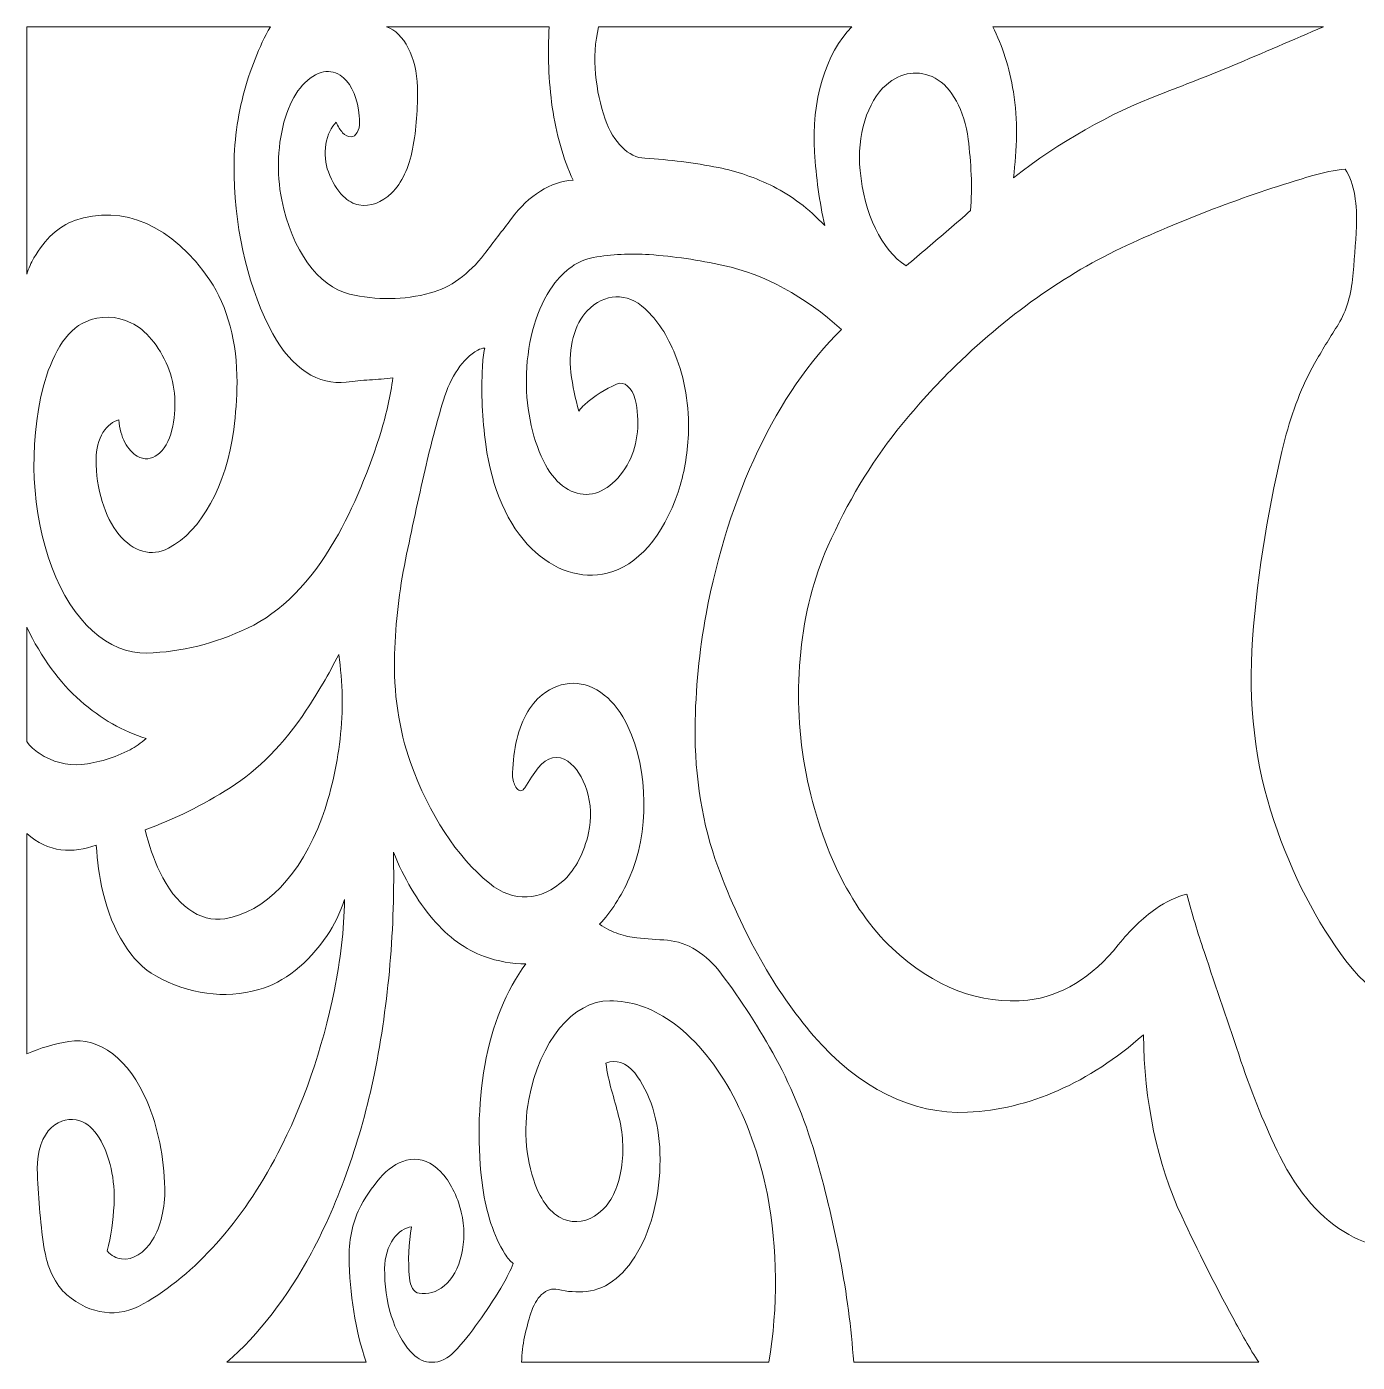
# Model space of a CAD drawing. Header units: millimetres. Extents: x -1200 to 1200, y -590 to 590.
# Drawn here: x -1200 to -24, y -590 to 590 of the extents above; entities that cross this region are included whole.
import ezdxf

# ---------------------------------------------------------------- set-up
doc = ezdxf.new("R2010")
doc.units = ezdxf.units.MM
doc.header["$MEASUREMENT"] = 0
doc.layers.add('Layer 1', color=7, linetype='Continuous')

msp = doc.modelspace()

# ---------------------------------------------------------------- linework, layer by layer
at = {"layer": 'Layer 1', "color": 250, "lineweight": 20}
for points, knots in [([(-984.694, 589.9686), (-994.7218, 572.2341), (-1002.8297, 551.7601), (-1008.6834, 529.4256), (-1014.5636, 506.9652), (-1017.3117, 482.5919), (-1016.735, 458.1023), (-1015.4987, 406.2816), (-1003.3616, 356.8978), (-982.4445, 318.589), (-965.9494, 288.3684), (-942.0183, 272.6186), (-917.6077, 275.9874), (-910.7399, 276.9319), (-903.8568, 277.5945), (-896.9737, 277.929), (-890.1002, 278.3097), (-883.2172, 278.8576), (-876.3369, 279.6206), (-878.6055, 263.9298), (-881.9579, 248.7167), (-886.3026, 234.3177), (-897.1272, 198.406), (-911.0754, 165.339), (-927.6841, 136.251), (-948.7507, 99.3151), (-975.388, 72.4953), (-1004.7638, 58.617), (-1033.7544, 44.9012), (-1063.6888, 37.5042), (-1093.8033, 36.5947), (-1127.8145, 35.561), (-1159.6858, 64.3719), (-1177.8081, 112.4495), (-1195.7683, 160.1592), (-1198.6431, 219.5698), (-1185.5481, 271.4797), (-1181.9974, 284.9789), (-1176.9711, 297.2627), (-1170.7258, 307.6383), (-1164.4108, 318.1302), (-1156.5335, 325.634), (-1147.9166, 329.315), (-1134.7776, 334.9456), (-1120.981, 334.627), (-1107.9469, 328.4214), (-1094.7527, 322.1266), (-1083.2495, 308.4522), (-1075.3846, 289.6697), (-1068.5216, 273.278), (-1067.1232, 252.1604), (-1071.6833, 233.671), (-1076.619, 213.5553), (-1090.1363, 203.4154), (-1102.4212, 210.5337), (-1106.56, 213.044), (-1110.2871, 217.206), (-1113.2353, 222.663), (-1116.2303, 228.1519), (-1118.0909, 235.1141), (-1118.5675, 242.5095), (-1123.8483, 241.4774), (-1128.7801, 237.6355), (-1132.633, 231.5382), (-1136.5449, 225.3278), (-1138.762, 216.7202), (-1138.7516, 207.7033), (-1138.7067, 181.4982), (-1131.2146, 156.9035), (-1118.5513, 141.4276), (-1105.9233, 125.9598), (-1089.7313, 121.398), (-1074.7679, 129.2187), (-1045.6561, 144.4285), (-1023.639, 184.4609), (-1017.0553, 234.2396), (-1015.2452, 247.8662), (-1014.2748, 261.762), (-1014.1671, 275.7214), (-1013.8888, 310.2505), (-1022.6563, 343.2378), (-1038.162, 366.0374), (-1070.8912, 414.1342), (-1115.2285, 433.6303), (-1157.8843, 418.6705), (-1171.5017, 413.8793), (-1183.9429, 402.3935), (-1193.6008, 385.653), (-1196.08, 381.354), (-1198.24, 376.5723), (-1200.0501, 371.4227), (-1200.0501, 371.4227), (-1200.0501, 589.9686), (-1200.0501, 589.9686), (-1200.0501, 589.9686), (-984.694, 589.9686), (-984.694, 589.9686)], [0, 0, 0, 0, 0.03125, 0.03125, 0.03125, 0.0625, 0.0625, 0.0625, 0.09375, 0.09375, 0.09375, 0.125, 0.125, 0.125, 0.15625, 0.15625, 0.15625, 0.1875, 0.1875, 0.1875, 0.21875, 0.21875, 0.21875, 0.25, 0.25, 0.25, 0.28125, 0.28125, 0.28125, 0.3125, 0.3125, 0.3125, 0.34375, 0.34375, 0.34375, 0.375, 0.375, 0.375, 0.40625, 0.40625, 0.40625, 0.4375, 0.4375, 0.4375, 0.46875, 0.46875, 0.46875, 0.5, 0.5, 0.5, 0.53125, 0.53125, 0.53125, 0.5625, 0.5625, 0.5625, 0.59375, 0.59375, 0.59375, 0.625, 0.625, 0.625, 0.65625, 0.65625, 0.65625, 0.6875, 0.6875, 0.6875, 0.71875, 0.71875, 0.71875, 0.75, 0.75, 0.75, 0.78125, 0.78125, 0.78125, 0.8125, 0.8125, 0.8125, 0.84375, 0.84375, 0.84375, 0.875, 0.875, 0.875, 0.90625, 0.90625, 0.90625, 0.9375, 0.9375, 0.9375, 0.96875, 0.96875, 0.96875, 1, 1, 1, 1]), ([(-881.9303, 589.9686), (-881.9303, 589.9686), (-738.2904, 589.9686), (-738.2904, 589.9686), (-739.724, 566.1321), (-738.788, 542.0885), (-735.527, 518.8015), (-732.2451, 495.3679), (-725.974, 473.4205), (-717.1255, 454.4277), (-737.0264, 453.0961), (-756.1362, 441.1898), (-771.6963, 420.4146), (-779.5707, 409.8973), (-787.4794, 399.5073), (-795.452, 389.2018), (-809.363, 371.2045), (-825.7619, 359.3253), (-843.1464, 354.7268), (-866.864, 348.4001), (-891.0401, 348.0895), (-914.8224, 353.8046), (-942.5463, 360.4673), (-965.6805, 392.6709), (-974.654, 437.0261), (-979.5001, 461.0379), (-978.3362, 487.3274), (-971.4264, 509.9215), (-965.1057, 530.5326), (-953.4386, 545.1706), (-939.8201, 549.4999), (-934.1639, 551.3077), (-928.315, 550.4444), (-922.9189, 547.0422), (-914.9111, 541.8432), (-908.9107, 530.4402), (-906.8241, 516.5126), (-906.2961, 512.9526), (-905.9748, 509.3258), (-905.8452, 505.6703), (-905.7508, 502.3062), (-906.4791, 498.9932), (-907.8746, 496.5243), (-909.2662, 494.0746), (-911.2164, 492.6649), (-913.2344, 492.6585), (-915.9167, 492.6506), (-918.5505, 493.9233), (-920.8124, 496.3348), (-923.0581, 498.7128), (-924.9655, 501.8666), (-926.4086, 505.6034), (-930.9554, 501.5257), (-934.3002, 494.4839), (-935.6195, 486.1598), (-936.9491, 477.8039), (-936.1685, 468.9574), (-933.4252, 461.64), (-930.1451, 452.8524), (-925.6336, 445.4904), (-920.3138, 440.1991), (-916.0798, 435.9876), (-911.3519, 433.3738), (-906.4476, 432.5185), (-896.359, 430.7553), (-886.2102, 434.441), (-877.4674, 443.055), (-868.6541, 451.7215), (-862.0808, 465.5488), (-859.0068, 481.8624), (-855.682, 499.5761), (-854.2236, 518.1325), (-854.7078, 536.6809), (-855.4075, 562.7888), (-866.6171, 584.7394), (-881.9341, 589.9686)], [0, 0, 0, 0, 0.04, 0.04, 0.04, 0.08, 0.08, 0.08, 0.12, 0.12, 0.12, 0.16, 0.16, 0.16, 0.2, 0.2, 0.2, 0.24, 0.24, 0.24, 0.28, 0.28, 0.28, 0.32, 0.32, 0.32, 0.36, 0.36, 0.36, 0.4, 0.4, 0.4, 0.44, 0.44, 0.44, 0.48, 0.48, 0.48, 0.52, 0.52, 0.52, 0.56, 0.56, 0.56, 0.6, 0.6, 0.6, 0.64, 0.64, 0.64, 0.68, 0.68, 0.68, 0.72, 0.72, 0.72, 0.76, 0.76, 0.76, 0.8, 0.8, 0.8, 0.84, 0.84, 0.84, 0.88, 0.88, 0.88, 0.92, 0.92, 0.92, 0.96, 0.96, 0.96, 1, 1, 1, 1]), ([(-694.6499, 589.9686), (-694.6499, 589.9686), (-470.6884, 589.9686), (-470.6884, 589.9686), (-493.8445, 567.0655), (-506.8081, 523.6835), (-503.8179, 479.0177), (-502.3423, 456.9061), (-499.3074, 435.1833), (-494.7768, 414.2791), (-508.8517, 429.1465), (-524.0887, 440.7374), (-540.0558, 448.6681), (-555.9743, 456.586), (-572.2635, 462.2325), (-588.7615, 465.5026), (-610.3382, 469.7729), (-632.0226, 472.5285), (-653.7366, 473.6897), (-668.1909, 474.4797), (-681.3995, 487.5727), (-688.7391, 508.3828), (-693.0533, 520.5759), (-695.9482, 534.0384), (-697.2988, 548.0281), (-698.6533, 562.1532), (-697.7411, 576.6192), (-694.6499, 589.9686)], [0, 0, 0, 0, 0.111111111, 0.111111111, 0.111111111, 0.222222222, 0.222222222, 0.222222222, 0.333333333, 0.333333333, 0.333333333, 0.444444444, 0.444444444, 0.444444444, 0.555555556, 0.555555556, 0.555555556, 0.666666667, 0.666666667, 0.666666667, 0.777777778, 0.777777778, 0.777777778, 0.888888889, 0.888888889, 0.888888889, 1, 1, 1, 1]), ([(-53.9246, 589.9686), (-53.9246, 589.9686), (-346.2002, 589.9686), (-346.2002, 589.9686), (-337.7043, 573.2409), (-331.4933, 553.6094), (-328.0102, 532.4599), (-326.0733, 520.0678), (-325.1706, 507.2758), (-325.306, 494.46), (-325.4432, 481.6697), (-326.3583, 468.9319), (-328.0102, 456.4474), (-286.5421, 488.5268), (-243.1638, 513.2091), (-198.6082, 530.1328), (-177.2623, 538.245), (-155.9439, 546.6233), (-134.6665, 555.2722), (-107.7318, 566.7915), (-80.8144, 578.3427), (-53.9188, 589.9686)], [0, 0, 0, 0, 0.142857143, 0.142857143, 0.142857143, 0.285714286, 0.285714286, 0.285714286, 0.428571429, 0.428571429, 0.428571429, 0.571428571, 0.571428571, 0.571428571, 0.714285714, 0.714285714, 0.714285714, 0.857142857, 0.857142857, 0.857142857, 1, 1, 1, 1]), ([(-422.8309, 378.686), (-444.3981, 392.5817), (-459.9038, 424.6961), (-463.4898, 462.876), (-466.3923, 493.6429), (-457.1453, 524.1056), (-440.5844, 538.4378), (-427.1843, 550.008), (-411.5679, 552.1965), (-397.2012, 544.5112), (-382.3846, 536.5901), (-371.2446, 516.0124), (-367.9713, 490.591), (-366.6416, 480.2553), (-365.7399, 469.757), (-365.3024, 459.1839), (-364.8581, 448.6155), (-365.0517, 437.9882), (-365.8552, 427.482), (-372.2503, 421.8848), (-378.6662, 416.3466), (-385.0813, 410.8052), (-397.6407, 400.0186), (-410.2182, 389.3101), (-422.8233, 378.6892)], [0, 0, 0, 0, 0.125, 0.125, 0.125, 0.25, 0.25, 0.25, 0.375, 0.375, 0.375, 0.5, 0.5, 0.5, 0.625, 0.625, 0.625, 0.75, 0.75, 0.75, 0.875, 0.875, 0.875, 1, 1, 1, 1]), ([(192.6297, -235.9717), (190.0581, -256.2291), (186.0488, -275.8797), (180.7129, -294.5619), (166.962, -342.6379), (148.0542, -386.1012), (124.94, -422.7918), (92.6198, -474.0949), (48.2759, -498.7581), (3.9929, -490.1154), (-8.1194, -487.7453), (-20.063, -483.3858), (-31.6702, -477.091), (-55.4249, -464.1859), (-76.4992, -440.2251), (-92.4015, -408.0184), (-105.3612, -381.748), (-116.8988, -353.5885), (-126.8645, -323.8713), (-137.6967, -291.5754), (-148.5727, -259.3272), (-159.4945, -227.0964), (-165.0736, -210.6442), (-170.1199, -193.6966), (-174.5933, -176.3301), (-184.0538, -178.7193), (-193.2799, -183.0725), (-202.0903, -189.2606), (-213.8519, -197.6723), (-224.9853, -208.3554), (-235.2503, -221.109), (-258.4951, -249.9741), (-286.2399, -266.9631), (-315.1325, -270.0564), (-356.9809, -274.537), (-398.7254, -258.5849), (-435.2455, -224.1482), (-472.3403, -189.2097), (-499.965, -131.6308), (-512.3176, -63.5267), (-524.4003, 3.0053), (-516.831, 75.2428), (-491.9334, 130.9581), (-474.6375, 169.7034), (-454.1017, 204.0668), (-430.9551, 233.0737), (-415.5771, 252.3292), (-399.5776, 270.1784), (-383.0376, 286.5526), (-334.472, 334.5856), (-282.2879, 371.6298), (-227.8925, 396.7007), (-173.6972, 421.6746), (-118.81, 442.2793), (-63.4194, 458.4193), (-53.9027, 461.1924), (-44.2991, 463.1357), (-34.6555, 464.241), (-30.5606, 457.9988), (-27.6429, 449.885), (-26.2645, 440.8951), (-24.8996, 432.055), (-24.423, 422.8867), (-24.8318, 413.7742), (-25.542, 398.0244), (-26.7106, 382.3367), (-28.3253, 366.7653), (-29.9916, 350.7989), (-34.7767, 336.1848), (-41.9151, 325.1912), (-48.7915, 314.6387), (-55.4249, 303.6722), (-61.8285, 292.3441), (-72.8742, 272.746), (-81.7371, 250.0404), (-88.0044, 225.2768), (-102.2652, 168.9229), (-111.8821, 109.6063), (-116.5947, 48.9263), (-120.8908, -6.5086), (-114.3185, -62.7892), (-97.8262, -111.4355), (-81.6094, -159.2949), (-59.9565, -201.3676), (-34.0475, -235.3043), (-5.2255, -273.062), (31.4347, -289.8455), (67.7365, -281.8958), (101.0003, -274.6134), (133.9888, -264.0435), (166.5082, -250.1923), (175.3825, -246.4173), (184.1129, -241.6659), (192.6297, -235.9717)], [0, 0, 0, 0, 0.032258065, 0.032258065, 0.032258065, 0.064516129, 0.064516129, 0.064516129, 0.096774194, 0.096774194, 0.096774194, 0.129032258, 0.129032258, 0.129032258, 0.161290323, 0.161290323, 0.161290323, 0.193548387, 0.193548387, 0.193548387, 0.225806452, 0.225806452, 0.225806452, 0.258064516, 0.258064516, 0.258064516, 0.290322581, 0.290322581, 0.290322581, 0.322580645, 0.322580645, 0.322580645, 0.35483871, 0.35483871, 0.35483871, 0.387096774, 0.387096774, 0.387096774, 0.419354839, 0.419354839, 0.419354839, 0.451612903, 0.451612903, 0.451612903, 0.483870968, 0.483870968, 0.483870968, 0.516129032, 0.516129032, 0.516129032, 0.548387097, 0.548387097, 0.548387097, 0.580645161, 0.580645161, 0.580645161, 0.612903226, 0.612903226, 0.612903226, 0.64516129, 0.64516129, 0.64516129, 0.677419355, 0.677419355, 0.677419355, 0.709677419, 0.709677419, 0.709677419, 0.741935484, 0.741935484, 0.741935484, 0.774193548, 0.774193548, 0.774193548, 0.806451613, 0.806451613, 0.806451613, 0.838709677, 0.838709677, 0.838709677, 0.870967742, 0.870967742, 0.870967742, 0.903225806, 0.903225806, 0.903225806, 0.935483871, 0.935483871, 0.935483871, 0.967741935, 0.967741935, 0.967741935, 1, 1, 1, 1]), ([(-111.0891, -590.0266), (-111.0891, -590.0266), (-469.127, -590.0266), (-469.127, -590.0266), (-471.3746, -559.1976), (-475.3553, -528.7747), (-481.0125, -499.1945), (-486.6927, -469.6509), (-493.4909, -440.7444), (-501.3948, -412.6535), (-510.7238, -379.4368), (-523.0268, -348.7846), (-537.8719, -321.7433), (-552.6542, -294.8104), (-568.6938, -269.8604), (-585.8304, -247.1452), (-599.506, -229.0318), (-616.2385, -218.5462), (-633.6745, -217.1843), (-642.749, -216.4819), (-651.8244, -215.7269), (-660.8941, -214.913), (-666.2768, -214.4288), (-671.6443, -213.2947), (-676.9479, -211.5044), (-682.6862, -209.5404), (-688.3197, -206.6988), (-693.7482, -203.0162), (-683.6118, -192.2838), (-674.7375, -178.5282), (-667.5513, -162.4184), (-649.7093, -122.3686), (-650.1735, -67.3415), (-668.7209, -28.1837), (-674.3086, -16.3904), (-681.4338, -6.9195), (-689.5636, -0.4941), (-706.9844, 13.2424), (-727.1284, 13.3204), (-744.5672, -0.3332), (-755.407, -8.8134), (-763.7113, -24.2606), (-767.6137, -43.1577), (-769.5782, -52.7178), (-770.643, -62.7255), (-770.766, -72.824), (-770.1311, -76.7869), (-768.8033, -80.3261), (-766.9379, -82.9702), (-764.8284, -85.9663), (-761.6972, -85.7306), (-759.7689, -82.3873), (-756.0733, -75.9937), (-752.0955, -70.0812), (-747.8758, -64.6943), (-740.3845, -55.1485), (-730.395, -52.9934), (-721.6951, -59.0477), (-714.5842, -64.1814), (-708.6992, -73.1442), (-705.0188, -84.536), (-701.2422, -96.1222), (-700.6847, -109.8841), (-703.4651, -122.2029), (-707.4638, -139.8212), (-715.0341, -154.5452), (-724.875, -163.7405), (-745.3231, -182.8368), (-770.094, -183.9597), (-791.1502, -166.8194), (-820.0417, -143.2776), (-844.2369, -106.1952), (-860.7844, -60.1419), (-871.1296, -31.3677), (-876.0557, 1.9572), (-874.9424, 35.4638), (-873.9939, 63.8909), (-870.7311, 91.9483), (-865.2616, 118.8845), (-859.816, 145.6996), (-854.032, 172.3522), (-847.9315, 198.7707), (-843.0987, 219.6526), (-837.6922, 240.1362), (-831.6861, 260.1548), (-825.4683, 280.9299), (-814.577, 296.7657), (-801.4048, 304.2217), (-799.4221, 305.3287), (-797.3365, 305.926), (-795.2337, 305.9483), (-796.3632, 300.5853), (-797.0696, 294.9818), (-797.3365, 289.3034), (-798.3983, 266.4321), (-797.4022, 243.4047), (-794.3863, 221.0128), (-789.1771, 182.2469), (-774.532, 148.9107), (-753.9743, 128.9734), (-733.7179, 109.3164), (-710.0994, 101.647), (-686.9185, 107.1662), (-660.5157, 113.461), (-637.4034, 139.9129), (-624.3608, 178.7793), (-619.1058, 194.4223), (-616.0059, 211.7904), (-615.251, 229.681), (-614.4027, 254.65), (-618.47, 279.3928), (-626.8363, 300.1425), (-633.6726, 317.1028), (-642.8396, 331.04), (-653.5726, 340.8358), (-669.6188, 355.4356), (-689.0717, 354.73), (-704.6986, 338.9117), (-715.8806, 327.6059), (-721.6045, 305.8368), (-719.0185, 284.4389), (-717.5897, 272.6186), (-715.2314, 261.1853), (-712.0173, 250.4004), (-710.5341, 252.4981), (-708.9117, 254.3203), (-707.1854, 255.8287), (-698.1377, 263.7514), (-688.5742, 269.9315), (-678.6866, 274.2067), (-671.957, 277.1502), (-664.9329, 271.2901), (-662.2782, 260.51), (-657.74, 242.1161), (-659.8151, 220.9874), (-667.6523, 205.9798), (-677.2025, 187.6544), (-690.9887, 177.0271), (-705.5364, 176.7595), (-720.1661, 176.5031), (-734.0839, 187.3661), (-743.3366, 206.2888), (-753.9429, 227.9862), (-759.297, 255.5945), (-758.3286, 283.574), (-757.2781, 313.5715), (-748.8966, 341.5478), (-735.1734, 360.9547), (-724.9712, 375.0639), (-712.4939, 383.7926), (-699.3225, 386.0783), (-682.9398, 388.9151), (-666.4522, 389.7449), (-649.9895, 388.5965), (-628.0401, 387.0722), (-606.147, 383.8754), (-584.3663, 379.0571), (-547.7862, 370.9847), (-512.37, 351.8183), (-479.8982, 322.5248), (-537.0666, 266.3636), (-579.707, 176.7882), (-599.5699, 71.0633), (-605.6923, 38.4471), (-608.978, 4.5583), (-609.3192, -29.6156), (-609.7511, -72.7348), (-602.8155, -115.1372), (-589.2972, -151.874), (-567.5499, -210.9978), (-538.7136, -261.9091), (-504.6004, -301.4572), (-464.7213, -347.692), (-417.0727, -371.4043), (-368.5528, -369.1329), (-314.2507, -366.5844), (-261.0678, -343.1636), (-213.0712, -300.656), (-212.6232, -358.8799), (-200.751, -415.202), (-179.2688, -461.0162), (-164.8306, -491.7815), (-149.7518, -521.6532), (-134.0421, -550.6027), (-130.3532, -557.3818), (-126.6281, -564.1369), (-122.8782, -570.822), (-119.1303, -577.5245), (-115.1954, -583.9261), (-111.0891, -590.0266)], [0, 0, 0, 0, 0.015873016, 0.015873016, 0.015873016, 0.031746032, 0.031746032, 0.031746032, 0.047619048, 0.047619048, 0.047619048, 0.063492063, 0.063492063, 0.063492063, 0.079365079, 0.079365079, 0.079365079, 0.095238095, 0.095238095, 0.095238095, 0.111111111, 0.111111111, 0.111111111, 0.126984127, 0.126984127, 0.126984127, 0.142857143, 0.142857143, 0.142857143, 0.158730159, 0.158730159, 0.158730159, 0.174603175, 0.174603175, 0.174603175, 0.19047619, 0.19047619, 0.19047619, 0.206349206, 0.206349206, 0.206349206, 0.222222222, 0.222222222, 0.222222222, 0.238095238, 0.238095238, 0.238095238, 0.253968254, 0.253968254, 0.253968254, 0.26984127, 0.26984127, 0.26984127, 0.285714286, 0.285714286, 0.285714286, 0.301587302, 0.301587302, 0.301587302, 0.317460317, 0.317460317, 0.317460317, 0.333333333, 0.333333333, 0.333333333, 0.349206349, 0.349206349, 0.349206349, 0.365079365, 0.365079365, 0.365079365, 0.380952381, 0.380952381, 0.380952381, 0.396825397, 0.396825397, 0.396825397, 0.412698413, 0.412698413, 0.412698413, 0.428571429, 0.428571429, 0.428571429, 0.444444444, 0.444444444, 0.444444444, 0.46031746, 0.46031746, 0.46031746, 0.476190476, 0.476190476, 0.476190476, 0.492063492, 0.492063492, 0.492063492, 0.507936508, 0.507936508, 0.507936508, 0.523809524, 0.523809524, 0.523809524, 0.53968254, 0.53968254, 0.53968254, 0.555555556, 0.555555556, 0.555555556, 0.571428571, 0.571428571, 0.571428571, 0.587301587, 0.587301587, 0.587301587, 0.603174603, 0.603174603, 0.603174603, 0.619047619, 0.619047619, 0.619047619, 0.634920635, 0.634920635, 0.634920635, 0.650793651, 0.650793651, 0.650793651, 0.666666667, 0.666666667, 0.666666667, 0.682539683, 0.682539683, 0.682539683, 0.698412698, 0.698412698, 0.698412698, 0.714285714, 0.714285714, 0.714285714, 0.73015873, 0.73015873, 0.73015873, 0.746031746, 0.746031746, 0.746031746, 0.761904762, 0.761904762, 0.761904762, 0.777777778, 0.777777778, 0.777777778, 0.793650794, 0.793650794, 0.793650794, 0.80952381, 0.80952381, 0.80952381, 0.825396825, 0.825396825, 0.825396825, 0.841269841, 0.841269841, 0.841269841, 0.857142857, 0.857142857, 0.857142857, 0.873015873, 0.873015873, 0.873015873, 0.888888889, 0.888888889, 0.888888889, 0.904761905, 0.904761905, 0.904761905, 0.920634921, 0.920634921, 0.920634921, 0.936507937, 0.936507937, 0.936507937, 0.952380952, 0.952380952, 0.952380952, 0.968253968, 0.968253968, 0.968253968, 0.984126984, 0.984126984, 0.984126984, 1, 1, 1, 1]), ([(-1200.0501, -41.6653), (-1200.0501, -41.6653), (-1200.0501, 59.4341), (-1200.0501, 59.4341), (-1187.0722, 32.5553), (-1170.926, 10.4088), (-1152.6102, -5.5911), (-1134.3802, -21.5273), (-1114.8186, -32.7391), (-1094.5763, -38.8492), (-1099.0593, -42.9077), (-1103.7719, -46.2207), (-1108.639, -48.7788), (-1122.5929, -56.0643), (-1137.0443, -60.4398), (-1151.6417, -61.8176), (-1164.4108, -63.0154), (-1177.1799, -59.6657), (-1189.1064, -51.9899), (-1193.045, -49.4748), (-1196.7358, -46.0057), (-1200.0501, -41.6653)], [0, 0, 0, 0, 0.142857143, 0.142857143, 0.142857143, 0.285714286, 0.285714286, 0.285714286, 0.428571429, 0.428571429, 0.428571429, 0.571428571, 0.571428571, 0.571428571, 0.714285714, 0.714285714, 0.714285714, 0.857142857, 0.857142857, 0.857142857, 1, 1, 1, 1]), ([(-1095.4781, -119.6799), (-1069.8427, -110.3333), (-1044.6534, -97.8615), (-1020.1056, -82.3522), (-995.3766, -66.7363), (-972.6142, -43.5416), (-952.9782, -13.963), (-942.7989, 1.4093), (-933.2069, 17.8536), (-924.2954, 35.2886), (-920.6265, 10.842), (-920.2062, -14.667), (-923.0744, -39.4226), (-925.9291, -64.0826), (-931.3825, -87.7025), (-939.1825, -109.1482), (-957.8586, -159.5976), (-989.6402, -192.5291), (-1024.9821, -198.1215), (-1047.084, -201.605), (-1068.7493, -185.981), (-1082.4039, -156.7464), (-1087.7047, -145.388), (-1092.1066, -132.9258), (-1095.4781, -119.6799)], [0, 0, 0, 0, 0.125, 0.125, 0.125, 0.25, 0.25, 0.25, 0.375, 0.375, 0.375, 0.5, 0.5, 0.5, 0.625, 0.625, 0.625, 0.75, 0.75, 0.75, 0.875, 0.875, 0.875, 1, 1, 1, 1]), ([(-1200.0501, -317.567), (-1187.8586, -312.3139), (-1175.4365, -308.6679), (-1162.8991, -306.6275), (-1135.7928, -302.2504), (-1109.3519, -322.5095), (-1093.626, -359.6365), (-1084.0759, -382.1812), (-1078.6493, -408.8706), (-1078.0088, -436.4613), (-1077.6122, -453.4679), (-1081.5327, -469.936), (-1088.8066, -481.8121), (-1096.0986, -493.6786), (-1106.1044, -499.83), (-1116.2579, -498.7262), (-1118.4931, -498.4522), (-1120.7208, -497.745), (-1122.8751, -496.6014), (-1125.0141, -495.4721), (-1127.052, -493.8092), (-1128.9098, -491.678), (-1125.6384, -478.6647), (-1123.5918, -464.9027), (-1122.8645, -450.8317), (-1121.7283, -428.8779), (-1126.5182, -407.2458), (-1135.933, -391.8258), (-1140.6818, -384.0704), (-1146.6575, -378.7885), (-1153.1601, -376.6287), (-1161.6447, -373.8062), (-1170.4418, -375.9358), (-1178.0969, -382.6782), (-1186.1391, -389.7758), (-1191.0442, -403.9487), (-1190.6706, -419.157), (-1190.1463, -442.3372), (-1188.176, -465.3838), (-1184.7979, -487.9078), (-1182.0546, -506.2475), (-1174.7063, -521.6947), (-1164.6396, -530.3006), (-1143.6815, -548.2119), (-1119.2805, -551.1714), (-1096.9937, -538.4814), (-1051.0513, -512.2763), (-1010.0531, -466.4095), (-978.0845, -405.3584), (-955.9188, -363.0643), (-938.8994, -313.9895), (-927.9423, -260.8435), (-925.4211, -247.9815), (-923.3641, -234.8726), (-921.7865, -221.5853), (-920.2062, -208.2901), (-919.332, -194.802), (-919.1662, -181.2471), (-923.1344, -193.1646), (-928.2921, -203.8604), (-934.427, -212.8184), (-951.5503, -237.8639), (-972.5064, -254.4404), (-994.9496, -260.7001), (-1025.4425, -269.1915), (-1056.7219, -265.0565), (-1086.0347, -248.652), (-1107.4322, -236.6789), (-1124.5479, -209.4177), (-1132.7445, -174.2802), (-1135.8243, -161.0885), (-1137.7574, -147.1895), (-1138.5161, -133.0804), (-1148.7745, -136.9891), (-1159.3236, -138.3621), (-1169.8288, -137.1802), (-1180.3922, -136.0063), (-1190.683, -131.1482), (-1200.0501, -122.9213), (-1200.0501, -122.9213), (-1200.0501, -317.5622), (-1200.0501, -317.5622)], [0, 0, 0, 0, 0.037037037, 0.037037037, 0.037037037, 0.074074074, 0.074074074, 0.074074074, 0.111111111, 0.111111111, 0.111111111, 0.148148148, 0.148148148, 0.148148148, 0.185185185, 0.185185185, 0.185185185, 0.222222222, 0.222222222, 0.222222222, 0.259259259, 0.259259259, 0.259259259, 0.296296296, 0.296296296, 0.296296296, 0.333333333, 0.333333333, 0.333333333, 0.37037037, 0.37037037, 0.37037037, 0.407407407, 0.407407407, 0.407407407, 0.444444444, 0.444444444, 0.444444444, 0.481481481, 0.481481481, 0.481481481, 0.518518519, 0.518518519, 0.518518519, 0.555555556, 0.555555556, 0.555555556, 0.592592593, 0.592592593, 0.592592593, 0.62962963, 0.62962963, 0.62962963, 0.666666667, 0.666666667, 0.666666667, 0.703703704, 0.703703704, 0.703703704, 0.740740741, 0.740740741, 0.740740741, 0.777777778, 0.777777778, 0.777777778, 0.814814815, 0.814814815, 0.814814815, 0.851851852, 0.851851852, 0.851851852, 0.888888889, 0.888888889, 0.888888889, 0.925925926, 0.925925926, 0.925925926, 0.962962963, 0.962962963, 0.962962963, 1, 1, 1, 1]), ([(-1023.1844, -590.0266), (-995.0487, -565.4844), (-969.7374, -532.7791), (-948.4495, -493.4285), (-923.7902, -447.2623), (-904.8376, -393.4202), (-892.6777, -334.9765), (-880.0554, -271.9645), (-874.3828, -205.6667), (-875.9423, -139.2652), (-866.5809, -162.369), (-854.7831, -182.4242), (-841.1075, -198.4385), (-827.4185, -214.4909), (-811.9328, -225.7537), (-795.5626, -231.5484), (-783.4788, -235.8378), (-771.173, -238.0184), (-758.8262, -238.0455), (-776.2011, -260.9343), (-788.8759, -292.2587), (-795.0945, -327.7037), (-801.2694, -362.9082), (-801.9147, -400.161), (-796.9562, -435.9102), (-793.8944, -457.9979), (-787.1554, -478.1868), (-777.5223, -494.1405), (-775.3356, -497.7514), (-772.7896, -500.6631), (-769.9776, -502.7353), (-772.6324, -509.0174), (-775.5548, -514.9475), (-778.7547, -520.465), (-791.114, -541.7451), (-804.678, -560.9528), (-819.2448, -577.8495), (-825.2224, -584.7926), (-832.177, -588.9785), (-839.4251, -590.0266), (-839.4251, -590.0266), (-844.7097, -590.0266), (-844.7097, -590.0266), (-850.4098, -589.1649), (-855.9021, -585.9506), (-860.6739, -580.6767), (-875.4285, -564.4491), (-884.135, -536.6066), (-883.6985, -507.1013), (-883.547, -496.9757), (-880.7454, -487.4698), (-876.0433, -481.1129), (-871.4546, -474.9088), (-865.8612, -471.137), (-859.9743, -470.2689), (-862.5088, -484.9595), (-863.1475, -500.3859), (-861.8406, -515.5241), (-861.2096, -522.7937), (-857.698, -528.4243), (-853.3085, -529.1012), (-845.6581, -530.3277), (-837.9648, -528.05), (-831.0274, -522.5341), (-816.4596, -510.9511), (-809.8378, -482.4492), (-815.9487, -457.4897), (-819.5585, -442.702), (-825.8925, -430.1809), (-834.0271, -421.7549), (-842.1655, -413.3065), (-851.729, -409.5268), (-861.2629, -410.9364), (-869.8141, -412.2075), (-878.045, -416.884), (-885.2989, -424.555), (-892.4756, -432.1464), (-899.0117, -441.3019), (-904.7443, -451.7571), (-911.5054, -464.1095), (-915.1999, -480.2718), (-915.0694, -497.0171), (-914.8224, -529.654), (-909.6446, -561.6378), (-899.9935, -590.0266), (-899.9935, -590.0266), (-1023.1758, -590.0266), (-1023.1758, -590.0266)], [0, 0, 0, 0, 0.034482759, 0.034482759, 0.034482759, 0.068965517, 0.068965517, 0.068965517, 0.103448276, 0.103448276, 0.103448276, 0.137931034, 0.137931034, 0.137931034, 0.172413793, 0.172413793, 0.172413793, 0.206896552, 0.206896552, 0.206896552, 0.24137931, 0.24137931, 0.24137931, 0.275862069, 0.275862069, 0.275862069, 0.310344828, 0.310344828, 0.310344828, 0.344827586, 0.344827586, 0.344827586, 0.379310345, 0.379310345, 0.379310345, 0.413793103, 0.413793103, 0.413793103, 0.448275862, 0.448275862, 0.448275862, 0.482758621, 0.482758621, 0.482758621, 0.517241379, 0.517241379, 0.517241379, 0.551724138, 0.551724138, 0.551724138, 0.586206897, 0.586206897, 0.586206897, 0.620689655, 0.620689655, 0.620689655, 0.655172414, 0.655172414, 0.655172414, 0.689655172, 0.689655172, 0.689655172, 0.724137931, 0.724137931, 0.724137931, 0.75862069, 0.75862069, 0.75862069, 0.793103448, 0.793103448, 0.793103448, 0.827586207, 0.827586207, 0.827586207, 0.862068966, 0.862068966, 0.862068966, 0.896551724, 0.896551724, 0.896551724, 0.931034483, 0.931034483, 0.931034483, 0.965517241, 0.965517241, 0.965517241, 1, 1, 1, 1]), ([(-544.104, -590.0266), (-544.104, -590.0266), (-762.6161, -590.0266), (-762.6161, -590.0266), (-762.516, -582.3492), (-761.6448, -574.7435), (-760.0673, -567.536), (-758.4888, -560.3906), (-756.6271, -553.387), (-754.4919, -546.6494), (-752.3139, -539.7779), (-749.0205, -534.1011), (-744.9885, -530.2544), (-740.5847, -526.1036), (-735.4727, -524.5028), (-730.4655, -525.7054), (-722.1307, -527.6821), (-713.7016, -528.2698), (-705.2981, -527.4622), (-686.9776, -525.7149), (-669.859, -511.7316), (-657.7772, -488.6564), (-645.7507, -465.6275), (-639.4938, -435.7621), (-640.3336, -405.2309), (-641.1067, -377.2404), (-649.2947, -351.2806), (-662.69, -334.4126), (-669.9658, -325.2523), (-679.3062, -322.0571), (-688.151, -325.7285), (-687.0157, -333.9523), (-685.3486, -341.9419), (-683.1771, -349.538), (-681.0125, -357.1326), (-678.9021, -364.7622), (-676.8727, -372.4364), (-673.0437, -386.8753), (-672.181, -403.0233), (-674.4077, -418.3351), (-676.6792, -433.8969), (-682.6567, -447.2097), (-690.9667, -455.1817), (-700.3406, -464.1955), (-711.2795, -467.5882), (-721.9668, -464.8103), (-732.7628, -462.0117), (-742.453, -452.0853), (-748.8347, -437.2418), (-758.746, -414.3291), (-761.517, -384.8795), (-756.3307, -357.9672), (-746.3287, -306.027), (-717.3924, -270.7556), (-684.7328, -270.6202), (-666.3951, -270.5757), (-648.2175, -276.5885), (-631.2925, -288.3754), (-590.81, -316.4711), (-559.5116, -372.3806), (-545.407, -441.7256), (-536.3621, -489.8861), (-535.9084, -541.4376), (-544.104, -590.0266)], [0, 0, 0, 0, 0.047619048, 0.047619048, 0.047619048, 0.095238095, 0.095238095, 0.095238095, 0.142857143, 0.142857143, 0.142857143, 0.19047619, 0.19047619, 0.19047619, 0.238095238, 0.238095238, 0.238095238, 0.285714286, 0.285714286, 0.285714286, 0.333333333, 0.333333333, 0.333333333, 0.380952381, 0.380952381, 0.380952381, 0.428571429, 0.428571429, 0.428571429, 0.476190476, 0.476190476, 0.476190476, 0.523809524, 0.523809524, 0.523809524, 0.571428571, 0.571428571, 0.571428571, 0.619047619, 0.619047619, 0.619047619, 0.666666667, 0.666666667, 0.666666667, 0.714285714, 0.714285714, 0.714285714, 0.761904762, 0.761904762, 0.761904762, 0.80952381, 0.80952381, 0.80952381, 0.857142857, 0.857142857, 0.857142857, 0.904761905, 0.904761905, 0.904761905, 0.952380952, 0.952380952, 0.952380952, 1, 1, 1, 1])]:
    msp.add_open_spline(points, degree=3, knots=knots, dxfattribs=at)

doc.saveas('drawing.dxf')
